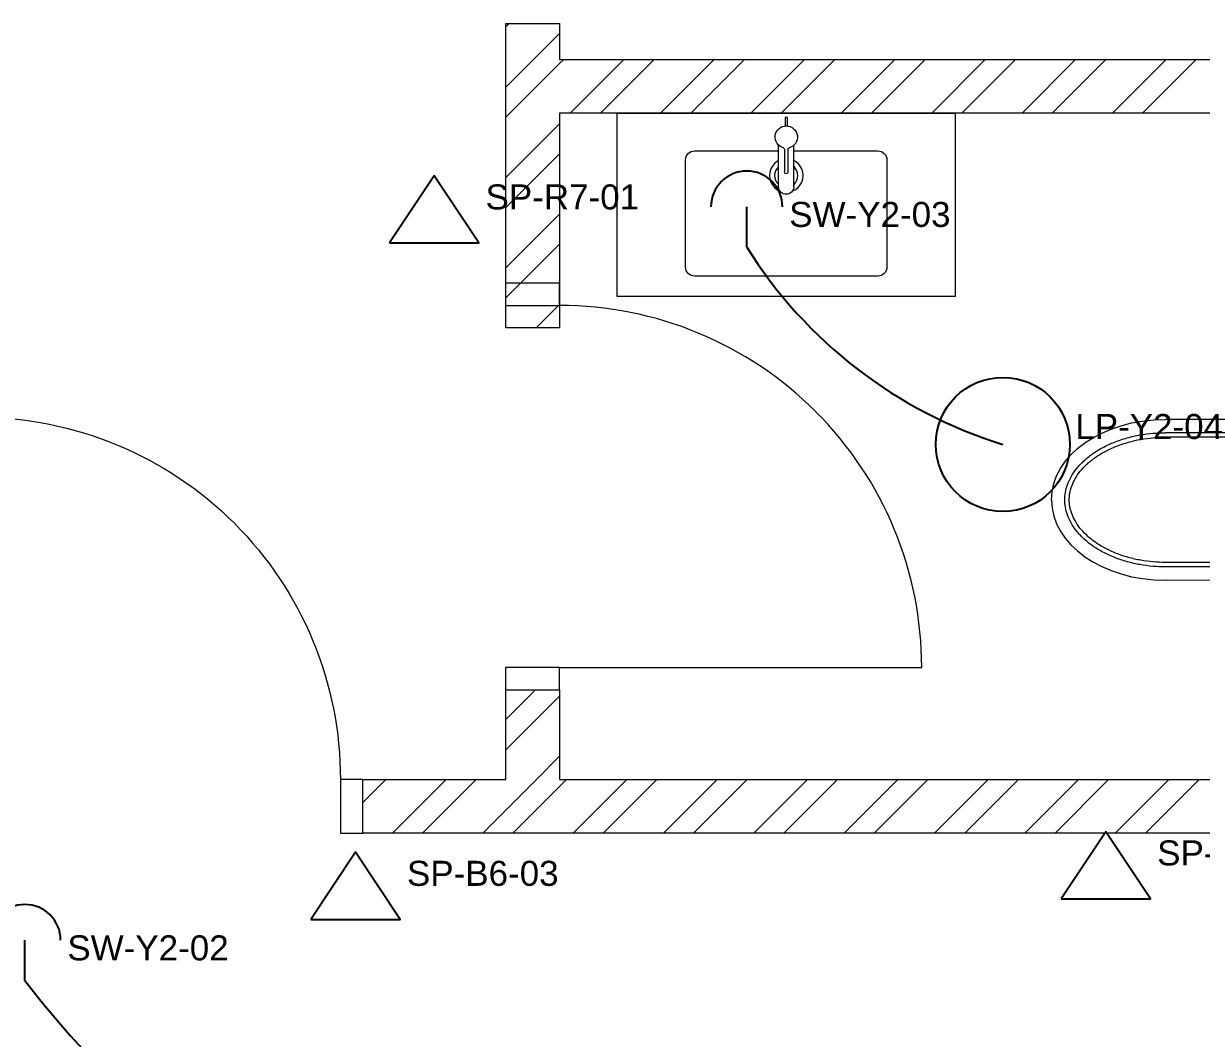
# Model space of a CAD drawing. Header units: inches. Extents: x -21163 to 11874, y -14995 to 6550.
# Drawn here: x -3424 to -790, y -5719 to -3449 of the extents above; entities that cross this region are included whole.
import ezdxf

# ---------------------------------------------------------------- set-up
doc = ezdxf.new("R2010")
doc.units = ezdxf.units.IN
doc.header["$MEASUREMENT"] = 0
doc.set_wipeout_variables(frame=1)
doc.layers.get('0').update_dxf_attribs({"color": 8})
for name, color, linetype, lineweight in [('doors_windows', 8, 'Continuous', 5), ('sanitary', 8, 'Continuous', 9), ('Wall2', 8, 'Continuous', 5)]:
    doc.layers.add(name, color=color, linetype=linetype, lineweight=lineweight)
for name, color, linetype in [('LIGHTING', 4, 'Continuous'), ('SOCKETS', 1, 'Continuous'), ('SWITCHES', 4, 'Continuous'), ('TAGS', 7, 'Continuous'), ('WIRING', 4, 'Continuous')]:
    doc.layers.add(name, color=color, linetype=linetype)
doc.styles.get("Standard").update_dxf_attribs({"font": 'arial.ttf'})

# ---------------------------------------------------------------- blocks, each defined once
blk = doc.blocks.new('XR_TYPE 4_P1$0$Vero Basin 48x31')
at = {"color": 0, "linetype": 'Continuous'}
blk.add_lwpolyline([(-0.205, -0.035, 0.414214), (-0.225, -0.055), (-0.225, -0.295, 0.414214), (-0.205, -0.315), (0.205, -0.315, 0.414214), (0.225, -0.295), (0.225, -0.055, 0.414214), (0.205, -0.035)], format="xyb", close=True, dxfattribs=at)
for radius in [0.0375, 0.026]:
    blk.add_circle((0, -0.09), radius, dxfattribs=at)
blk = doc.blocks.new('XR_TYPE 4_P1$0$hansgrohe Metris S basin tap_TOP')
blk.add_wipeout([(0.0021, 0.0249), (0.0021, 0.0436), (-0.0029, 0.0436), (-0.0029, 0.0248), (-0.0042, 0.0246), (-0.0055, 0.0244), (-0.0081, 0.0236), (-0.0105, 0.0227), (-0.013, 0.0213), (-0.0155, 0.0196), (-0.0177, 0.0176), (-0.0194, 0.0157), (-0.021, 0.0136), (-0.0223, 0.0112), (-0.0225, 0.0109), (-0.0234, 0.0088), (-0.0243, 0.0059), (-0.0248, 0.0031), (-0.025, 0), (-0.0249, -0.0022), (-0.0245, -0.0052), (-0.0238, -0.0076), (-0.0228, -0.0104), (-0.0215, -0.0128), (-0.0201, -0.0149), (-0.0179, -0.0174), (-0.017, -0.0183), (-0.017, -0.111), (-0.0168, -0.1134), (-0.0164, -0.1154), (-0.0158, -0.1173), (-0.0147, -0.1195), (-0.0135, -0.1214), (-0.0122, -0.1229), (-0.0106, -0.1243), (-0.0086, -0.1257), (-0.0065, -0.1267), (-0.0044, -0.1274), (-0.0022, -0.1279), (0, -0.128), (0.0024, -0.1278), (0.0044, -0.1274), (0.0065, -0.1267), (0.0083, -0.1258), (0.0104, -0.1245), (0.012, -0.1231), (0.0136, -0.1212), (0.0147, -0.1196), (0.0158, -0.1173), (0.0164, -0.1156), (0.0169, -0.1129), (0.017, -0.111), (0.017, -0.0182), (0.0183, -0.017), (0.0198, -0.0152), (0.0216, -0.0126), (0.0227, -0.0105), (0.0238, -0.0076), (0.0245, -0.0051), (0.0249, -0.0024), (0.025, 0), (0.0247, 0.0039), (0.0243, 0.0058), (0.0234, 0.0088), (0.0223, 0.0113), (0.0212, 0.0132), (0.0195, 0.0157), (0.0177, 0.0177), (0.0156, 0.0195), (0.0131, 0.0213), (0.0108, 0.0225), (0.0074, 0.0239), (0.0053, 0.0244)])
for p, q in [((-0.017, -0.111), (-0.017, -0.0183)), ((0.017, -0.111), (0.017, -0.0182)), ((-0.004, -0.078), (-0.004, -0.0275)), ((0.004, -0.0275), (0.004, -0.078))]:
    blk.add_line(p, q)
blk.add_lwpolyline([(-0.0029, 0.0248), (-0.0029, 0.0436), (0.0021, 0.0436), (0.0021, 0.0249)])
for centre, radius, start, end in [((0, 0), 0.025, 284.3837, 255.6163), ((-0.0075, -0.0275), 0.00348, 359.0153, 68.563), ((0.0075, -0.0274), 0.00345, 111.1125, 181.3092), ((0, -0.078), 0.004, 180, 0), ((0, -0.111), 0.017, 180, 0)]:
    blk.add_arc(centre, radius, start, end)
blk = doc.blocks.new('jy6r')
at = {"color": 0}
for p, q in [((64668.2, -13271.9), (64373.4, -13271.8)), ((64668.2, -13631.9), (64668.2, -13271.9)), ((64589.5, -13301.9), (64373.4, -13301.8)), ((64571.7, -13311.9), (64373.4, -13311.8)), ((64601.8, -13347.4), (64624.8, -13347.4)), ((64624.8, -13347.4), (64624.6, -13554.5)), ((64624.6, -13554.5), (64602.2, -13554.5)), ((64571.5, -13591.9), (64373.2, -13591.8)), ((64589.3, -13601.9), (64373.2, -13601.8)), ((64668.2, -13631.9), (64373.2, -13631.8))]:
    blk.add_line(p, q, dxfattribs=at)
for radius, end in [(485.2, 17.979), (465.2, 17.4853)]:
    blk.add_arc((64127.9, -13451.7), radius, 341.9643, end, dxfattribs=at)
at = {"color": 0, "lineweight": 9, "extrusion": (0, 0, -1)}
blk.add_ellipse((64373.3, -13451.8), major_axis=(-255.1, 0.1), ratio=0.705489, start_param=0, end_param=1.570796, dxfattribs=at)
at = {"color": 0, "lineweight": 9}
blk.add_ellipse((64373.3, -13451.8), major_axis=(-255.1, 0.1), ratio=0.705489, start_param=0, end_param=1.570796, dxfattribs=at)
for points, knots in [([(64373.2, -13601.8), (64354.8, -13601.8), (64335.5, -13600.2), (64306.5, -13595.1), (64296.9, -13592.9), (64277.9, -13587.6), (64268.5, -13584.4), (64250.4, -13577.3), (64241.7, -13573.2), (64225.2, -13564.4), (64217.3, -13559.6), (64202.9, -13549.4), (64196.2, -13543.9), (64184.2, -13532.7), (64178.9, -13526.9), (64164.8, -13509.3), (64158.3, -13497.2), (64149.9, -13473.8), (64148.1, -13462.5), (64148.1, -13440.9), (64149.9, -13429.5), (64158.3, -13406.1), (64164.9, -13394.1), (64178.9, -13376.5), (64184.3, -13370.7), (64196.3, -13359.5), (64203, -13354), (64217.5, -13343.8), (64225.3, -13339), (64241.8, -13330.2), (64250.6, -13326.2), (64268.6, -13319.1), (64278, -13315.9), (64297, -13310.6), (64306.7, -13308.5), (64335.7, -13303.3), (64355, -13301.8), (64373.4, -13301.8)], [-1.570796, -1.570796, -1.570796, -1.570796, -1.308997, -1.308997, -1.178097, -1.178097, -1.047198, -1.047198, -0.916298, -0.916298, -0.785398, -0.785398, -0.654498, -0.654498, -0.523599, -0.523599, -0.261799, -0.261799, 0, 0, 0.261799, 0.261799, 0.523599, 0.523599, 0.654498, 0.654498, 0.785398, 0.785398, 0.916298, 0.916298, 1.047198, 1.047198, 1.178097, 1.178097, 1.308997, 1.308997, 1.570796, 1.570796, 1.570796, 1.570796]), ([(64373.2, -13591.8), (64355.4, -13591.8), (64336.6, -13590.3), (64308.6, -13585.3), (64299.2, -13583.2), (64280.9, -13578), (64271.9, -13575), (64254.5, -13568.1), (64246.1, -13564.2), (64230.2, -13555.8), (64222.8, -13551.2), (64209, -13541.4), (64202.7, -13536.3), (64191.4, -13525.7), (64186.4, -13520.3), (64177.7, -13509.4), (64174, -13503.8), (64167.9, -13492.9), (64165.4, -13487.5), (64161.6, -13476.9), (64160.3, -13471.7), (64158.5, -13461.5), (64158.1, -13456.5), (64158.1, -13446.8), (64158.5, -13441.9), (64160.3, -13431.7), (64161.6, -13426.5), (64165.4, -13415.9), (64167.9, -13410.5), (64174, -13399.5), (64177.7, -13394), (64186.4, -13383.1), (64191.4, -13377.6), (64202.8, -13367.1), (64209.1, -13362), (64222.9, -13352.3), (64230.3, -13347.7), (64246.2, -13339.2), (64254.6, -13335.4), (64272, -13328.5), (64281, -13325.5), (64299.4, -13320.4), (64308.7, -13318.2), (64336.8, -13313.3), (64355.5, -13311.8), (64373.4, -13311.8)], [-1.570796, -1.570796, -1.570796, -1.570796, -1.308997, -1.308997, -1.178097, -1.178097, -1.047198, -1.047198, -0.916298, -0.916298, -0.785398, -0.785398, -0.654498, -0.654498, -0.523599, -0.523599, -0.392699, -0.392699, -0.261799, -0.261799, -0.1309, -0.1309, 0, 0, 0.1309, 0.1309, 0.261799, 0.261799, 0.392699, 0.392699, 0.523599, 0.523599, 0.654498, 0.654498, 0.785398, 0.785398, 0.916298, 0.916298, 1.047198, 1.047198, 1.178097, 1.178097, 1.308997, 1.308997, 1.570796, 1.570796, 1.570796, 1.570796])]:
    blk.add_open_spline(points, degree=3, knots=knots, dxfattribs=at)
blk = doc.blocks.new('*U23')
at = {"color": 0, "linetype": 'ByBlock', "ltscale": 10}
blk.add_lwpolyline([(-860, 0), (-860, 810, -0.414214), (-50, 0)], format="xyb", dxfattribs=at)
at = {"color": 0}
for points in [[(-910, 0), (-860, 0), (-860, -120.6), (-910, -120.6)], [(-50, 0), (0, 0), (0, -120.6), (-50, -120.6)]]:
    blk.add_lwpolyline(points, close=True, dxfattribs=at)
blk = doc.blocks.new('*U25')
at = {"color": 0, "linetype": 'ByBlock', "ltscale": 10}
blk.add_lwpolyline([(-50, 0), (-50, 810, 0.414214), (-860, 0)], format="xyb", dxfattribs=at)
at = {"color": 0}
for points in [[(-910, 0), (-860, 0), (-860, -120.6), (-910, -120.6)], [(-50, 0), (0, 0), (0, -120.6), (-50, -120.6)]]:
    blk.add_lwpolyline(points, close=True, dxfattribs=at)

msp = doc.modelspace()

# ---------------------------------------------------------------- linework, layer by layer
at = {"layer": 'LIGHTING'}
msp.add_circle((-1234.2, -4390.3), 150, dxfattribs=at)
at = {"layer": 'sanitary', "linetype": 'ByBlock', "lineweight": 0}
msp.add_lwpolyline([(-2096.4, -3649.5), (-1340.8, -3649.5), (-1340.8, -4059.5), (-2096.4, -4059.5)], close=True, dxfattribs=at)
at = {"layer": 'SOCKETS'}
for p, q in [((-2606.1, -3939.8), (-2406.1, -3939.8)), ((-1104.1, -5407), (-904.1, -5407)), ((-2781.8, -5452.7), (-2581.8, -5452.7))]:
    msp.add_line(p, q, dxfattribs=at)
for points in [[(-2606.1, -3939.8), (-2406.1, -3939.8), (-2506.1, -3789.8)], [(-1104.1, -5407), (-904.1, -5407), (-1004.1, -5257)], [(-2781.8, -5452.7), (-2581.8, -5452.7), (-2681.8, -5302.7)]]:
    msp.add_lwpolyline(points, close=True, dxfattribs=at)
at = {"layer": 'SWITCHES'}
for p, q in [((-1807, -3948.9), (-1807, -3858.9)), ((-3421.3, -5589.4), (-3421.3, -5499.4))]:
    msp.add_line(p, q, dxfattribs=at)
msp.add_arc((-3421.3, -5499.4), 80, 0, 180, dxfattribs=at)
at = {"layer": 'Wall2', "ltscale": 100}
for points in [[(-2345.6, -3456.6), (-2337.9, -3449)], [(-2345.6, -4129.5), (-2345.6, -3449)], [(-2345.6, -3449), (-2225.6, -3449)], [(-2225.6, -3449), (-2225.6, -3529.5)], [(-2345.6, -3591.3), (-2225.6, -3471.3)], [(-2225.6, -3538.7), (-2216.3, -3529.5)], [(-2225.6, -3529.5), (-425.6, -3529.5)], [(-2201.6, -3649.5), (-2081.6, -3529.5)], [(-2134.3, -3649.5), (-2014.3, -3529.5)], [(-1999.6, -3649.5), (-1879.6, -3529.5)], [(-1932.2, -3649.5), (-1812.2, -3529.5)], [(-1595.5, -3649.5), (-1475.5, -3529.5)], [(-1528.1, -3649.5), (-1408.1, -3529.5)], [(-1393.4, -3649.5), (-1273.4, -3529.5)], [(-1326.1, -3649.5), (-1206.1, -3529.5)], [(-1191.4, -3649.5), (-1071.4, -3529.5)], [(-1124, -3649.5), (-1004, -3529.5)], [(-989.3, -3649.5), (-869.3, -3529.5)], [(-921.9, -3649.5), (-801.9, -3529.5)], [(-2345.6, -3658.7), (-2225.6, -3538.7)], [(-2225.6, -3649.5), (-2225.6, -4129.5)], [(-2345.6, -3793.4), (-2225.6, -3673.4)], [(-2345.6, -3860.7), (-2225.6, -3740.7)], [(-2345.6, -3995.5), (-2225.6, -3875.5)], [(-2345.6, -4062.8), (-2225.6, -3942.8)], [(-2277.6, -4129.5), (-2225.6, -4077.5)], [(-2225.6, -4129.5), (-2345.6, -4129.5)], [(-2345.6, -5005.7), (-2279.3, -4939.5)], [(-2345.6, -5139.5), (-2345.6, -4939.5)], [(-2345.6, -4939.5), (-2225.6, -4939.5)], [(-2225.6, -4939.5), (-2225.6, -5139.5)], [(-2345.6, -5073.1), (-2225.6, -4953.1)], [(-2277.3, -5139.5), (-2225.6, -5087.8)], [(-2665.6, -5191), (-2614, -5139.5)], [(-2665.6, -5259.5), (-2665.6, -5139.5)], [(-2665.6, -5139.5), (-2345.6, -5139.5)], [(-2599.3, -5259.5), (-2479.3, -5139.5)], [(-2532, -5259.5), (-2412, -5139.5)], [(-2397.3, -5259.5), (-2277.3, -5139.5)], [(-2329.9, -5259.5), (-2209.9, -5139.5)], [(-2225.6, -5139.5), (-425.6, -5139.5)], [(-2195.2, -5259.5), (-2075.2, -5139.5)], [(-2127.9, -5259.5), (-2007.9, -5139.5)], [(-1993.2, -5259.5), (-1873.2, -5139.5)], [(-1925.8, -5259.5), (-1805.8, -5139.5)], [(-1791.1, -5259.5), (-1671.1, -5139.5)], [(-1723.8, -5259.5), (-1603.8, -5139.5)], [(-1589, -5259.5), (-1469, -5139.5)], [(-1521.7, -5259.5), (-1401.7, -5139.5)], [(-1387, -5259.5), (-1267, -5139.5)], [(-1319.6, -5259.5), (-1199.6, -5139.5)], [(-1184.9, -5259.5), (-1064.9, -5139.5)], [(-1117.6, -5259.5), (-997.6, -5139.5)], [(-982.9, -5259.5), (-862.9, -5139.5)], [(-915.5, -5259.5), (-795.5, -5139.5)], [(-425.6, -5259.5), (-2665.6, -5259.5)]]:
    msp.add_lwpolyline(points, dxfattribs=at)
at = {"layer": 'WIRING'}
for points in [[(-1807, -3948.9, 0.18), (-1234.2, -4390.3)], [(-3421.3, -5589.4, 0.18), (-2022.5, -6462.6)]]:
    msp.add_lwpolyline(points, format="xyb", dxfattribs=at)

# ---------------------------------------------------------------- block references
at = {"layer": 'doors_windows', "color": 8, "xscale": -1}
for name, p, rotation in [('*U23', (-2225.6, -4029.5), 269.9999936264059), ('*U25', (-3575.6, -5139.5), 359.9999936264059)]:
    msp.add_blockref(name, p, dxfattribs=dict(at, rotation=rotation))
at = {"layer": 'sanitary', "linetype": 'ByBlock', "lineweight": 0, "xscale": -1000, "yscale": 1000, "zscale": 1000}
msp.add_blockref('XR_TYPE 4_P1$0$Vero Basin 48x31', (-1718.6, -3698.9), dxfattribs=at)
at = {"layer": 'sanitary', "linetype": 'ByBlock', "lineweight": 0}
msp.add_blockref('jy6r', (-65243.8, 8937.5), dxfattribs=at)

# ---------------------------------------------------------------- texts
at = {"layer": 'TAGS'}
for s, p in [('SP-R7-01', (-2391.1, -3864.8)), ('SW-Y2-03', (-1712, -3903.9)), ('LP-Y2-04', (-1072.2, -4378.3)), ('SP-B6-04', (-889.1, -5332)), ('SP-B6-03', (-2566.8, -5377.7)), ('SW-Y2-02', (-3326.3, -5544.4))]:
    msp.add_text(s, height=56, dxfattribs=at).set_placement(p)

# ---------------------------------------------------------------- next in the draw order: block references
at = {"layer": 'sanitary', "linetype": 'ByBlock', "lineweight": 0, "xscale": -1000, "yscale": 1000, "zscale": 1000}
msp.add_blockref('XR_TYPE 4_P1$0$hansgrohe Metris S basin tap_TOP', (-1718.6, -3702.9), dxfattribs=at)

# ---------------------------------------------------------------- next in the draw order: linework, layer by layer
at = {"layer": 'SWITCHES'}
msp.add_arc((-1807, -3858.9), 80, 0, 180, dxfattribs=at)
at = {"layer": 'Wall2', "ltscale": 100}
for points in [[(-1797.5, -3649.5), (-1677.5, -3529.5)], [(-1730.2, -3649.5), (-1610.2, -3529.5)], [(-425.6, -3649.5), (-2225.6, -3649.5)]]:
    msp.add_lwpolyline(points, dxfattribs=at)

doc.saveas('drawing.dxf')
